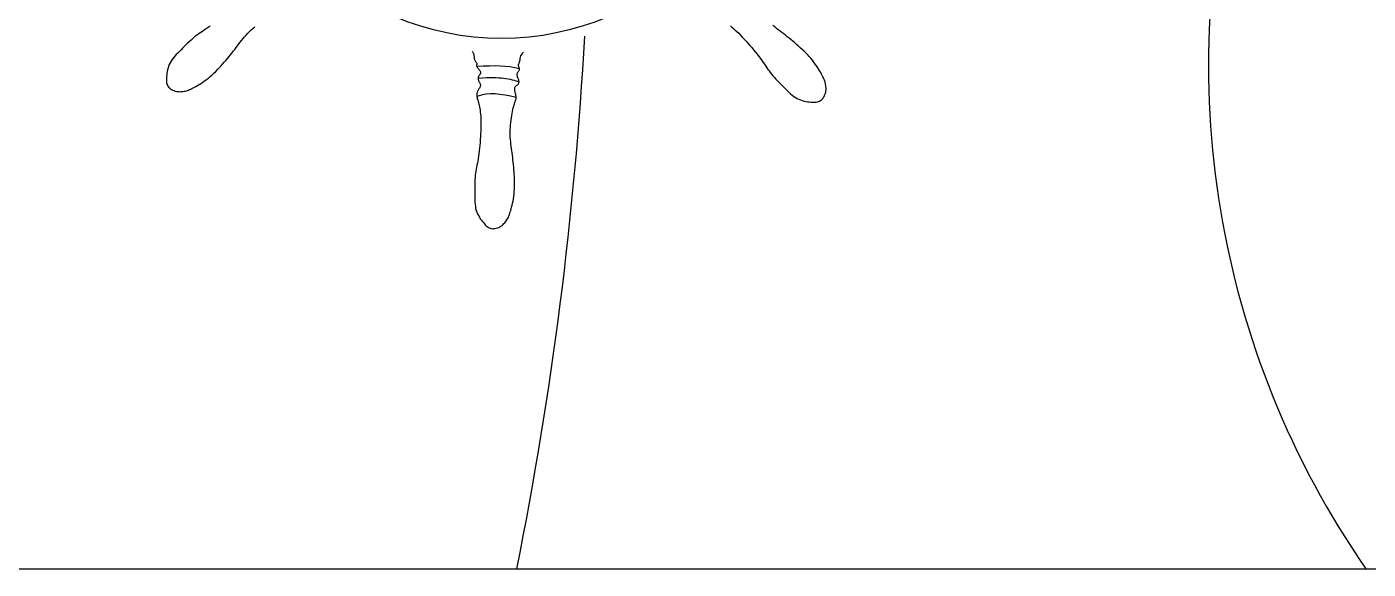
# Model space of a CAD drawing. Header units: inches. Extents: x 7.5 to 50, y 15.4 to 40.2.
# Drawn here: x 9.609 to 9.897, y 21.2339 to 21.3504 of the extents above; entities that cross this region are included whole.
import ezdxf

# ---------------------------------------------------------------- set-up
doc = ezdxf.new("R2010")
doc.units = ezdxf.units.IN
doc.header["$MEASUREMENT"] = 0
doc.layers.add('02', color=2, linetype='Continuous')

msp = doc.modelspace()

# ---------------------------------------------------------------- linework, layer by layer
at = {"layer": '02'}
for points in [[(9.45691, 22.28683), (9.15538, 22.28683), (9.15538, 21.23402), (10.26898, 21.23402), (10.26898, 21.53795)], [(9.64832, 21.35056), (9.64789, 21.35025), (9.64748, 21.34996), (9.64709, 21.34969), (9.64671, 21.34944), (9.64635, 21.3492), (9.64599, 21.34896), (9.64564, 21.34872), (9.64529, 21.34846), (9.64494, 21.34819), (9.64459, 21.34789), (9.64423, 21.34758), (9.64387, 21.34724), (9.64351, 21.3469), (9.64315, 21.34655), (9.64279, 21.34619), (9.64243, 21.34583), (9.64208, 21.34547), (9.64173, 21.34513), (9.64139, 21.34478), (9.64107, 21.34445), (9.64076, 21.34411), (9.64047, 21.34377), (9.6402, 21.34342), (9.63996, 21.34307), (9.63974, 21.34271), (9.63956, 21.34234), (9.63941, 21.34196), (9.63929, 21.34158), (9.63919, 21.3412), (9.63912, 21.34082), (9.63906, 21.34045), (9.63901, 21.34009), (9.63898, 21.33975), (9.63895, 21.33943), (9.63894, 21.33913), (9.63894, 21.33884), (9.63896, 21.33858), (9.639, 21.33833), (9.63906, 21.33809), (9.63915, 21.33787), (9.63928, 21.33766), (9.63943, 21.33746), (9.63962, 21.33728), (9.63983, 21.33711), (9.64007, 21.33697), (9.64032, 21.33683), (9.64058, 21.33672), (9.64085, 21.33663), (9.64113, 21.33656), (9.6414, 21.33651), (9.64168, 21.33649), (9.64195, 21.33648), (9.64221, 21.3365), (9.64248, 21.33653), (9.64273, 21.33657), (9.64298, 21.33662), (9.64323, 21.33669), (9.64347, 21.33676), (9.6437, 21.33684), (9.64394, 21.33693), (9.64418, 21.33704), (9.64443, 21.33716), (9.6447, 21.33729), (9.64498, 21.33745), (9.64529, 21.33762), (9.64562, 21.33782), (9.64598, 21.33804), (9.64636, 21.33827), (9.64675, 21.33853), (9.64715, 21.33881), (9.64756, 21.3391), (9.64796, 21.33942), (9.64837, 21.33975), (9.64877, 21.34009), (9.64916, 21.34046), (9.64954, 21.34083), (9.64992, 21.34122), (9.65028, 21.34161), (9.65065, 21.342), (9.651, 21.34241), (9.65135, 21.34281), (9.65169, 21.34321), (9.65203, 21.34361), (9.65236, 21.344), (9.65268, 21.3444), (9.653, 21.34479), (9.65331, 21.34519), (9.65362, 21.34558), (9.65392, 21.34597), (9.65421, 21.34635), (9.65451, 21.34674), (9.6548, 21.34713), (9.65509, 21.34751), (9.6554, 21.34789), (9.65571, 21.34826), (9.65604, 21.34864), (9.65639, 21.34901), (9.65676, 21.34938), (9.65714, 21.34974), (9.65754, 21.3501), (9.65795, 21.35044)], [(9.76005, 21.3506), (9.76038, 21.35033), (9.76073, 21.35005), (9.76109, 21.34973), (9.76145, 21.34938), (9.76183, 21.34902), (9.76221, 21.34862), (9.7626, 21.34821), (9.763, 21.34778), (9.7634, 21.34734), (9.76381, 21.34688), (9.76422, 21.34641), (9.76462, 21.34594), (9.76503, 21.34546), (9.76542, 21.34499), (9.7658, 21.34452), (9.76616, 21.34405), (9.7665, 21.34361), (9.76682, 21.34318), (9.76711, 21.34277), (9.76737, 21.34237), (9.76763, 21.342), (9.76787, 21.34163), (9.76811, 21.34128), (9.76835, 21.34093), (9.7686, 21.34058), (9.76888, 21.34023), (9.76917, 21.33987), (9.76949, 21.33952), (9.76982, 21.33916), (9.77017, 21.3388), (9.77052, 21.33843), (9.77088, 21.33808), (9.77124, 21.33772), (9.77159, 21.33737), (9.77194, 21.33702), (9.77228, 21.33668), (9.77262, 21.33635), (9.77296, 21.33604), (9.7733, 21.33575), (9.77364, 21.33548), (9.77399, 21.33524), (9.77435, 21.33503), (9.77473, 21.33485), (9.7751, 21.3347), (9.77549, 21.33458), (9.77587, 21.33448), (9.77624, 21.3344), (9.77661, 21.33434), (9.77697, 21.3343), (9.77731, 21.33426), (9.77763, 21.33424), (9.77794, 21.33422), (9.77822, 21.33422), (9.77849, 21.33424), (9.77874, 21.33428), (9.77898, 21.33435), (9.7792, 21.33444), (9.77941, 21.33456), (9.7796, 21.33472), (9.77978, 21.33491), (9.77995, 21.33512), (9.7801, 21.33535), (9.78023, 21.3356), (9.78034, 21.33587), (9.78044, 21.33614), (9.78051, 21.33641), (9.78055, 21.33669), (9.78058, 21.33696), (9.78058, 21.33723), (9.78057, 21.3375), (9.78054, 21.33776), (9.7805, 21.33802), (9.78044, 21.33827), (9.78038, 21.33851), (9.78031, 21.33875), (9.78023, 21.33899), (9.78013, 21.33922), (9.78003, 21.33946), (9.77991, 21.33971), (9.77977, 21.33998), (9.77962, 21.34027), (9.77944, 21.34057), (9.77925, 21.34091), (9.77903, 21.34127), (9.77879, 21.34164), (9.77853, 21.34203), (9.77826, 21.34243), (9.77796, 21.34284), (9.77765, 21.34325), (9.77732, 21.34365), (9.77697, 21.34405), (9.77661, 21.34444), (9.77623, 21.34482), (9.77585, 21.3452), (9.77546, 21.34557), (9.77506, 21.34593), (9.77466, 21.34629), (9.77426, 21.34664), (9.77386, 21.34698), (9.77346, 21.34731), (9.77306, 21.34765), (9.77267, 21.34797), (9.77227, 21.34829), (9.77188, 21.3486), (9.77149, 21.34891), (9.7711, 21.34921), (9.77071, 21.3495), (9.77032, 21.34979), (9.76994, 21.35008), (9.76956, 21.35038), (9.76918, 21.35068)], [(9.7046, 21.34513), (9.70471, 21.34495), (9.70485, 21.34465), (9.70493, 21.34438), (9.70498, 21.34415), (9.705, 21.34393), (9.70501, 21.34374), (9.70503, 21.34356), (9.70508, 21.3434), (9.70514, 21.34326), (9.70522, 21.34312), (9.7053, 21.343), (9.70538, 21.34288), (9.70546, 21.34278), (9.70553, 21.3427), (9.70558, 21.34262), (9.7056, 21.34255), (9.70561, 21.34248), (9.70561, 21.34243), (9.70559, 21.34238), (9.70557, 21.34233), (9.70555, 21.34228), (9.70553, 21.34224), (9.70552, 21.34219), (9.70551, 21.34213), (9.70552, 21.34207), (9.70554, 21.34201), (9.70557, 21.34194), (9.70561, 21.34186), (9.70566, 21.34177), (9.70572, 21.34168), (9.7058, 21.34158), (9.70588, 21.34147), (9.70597, 21.34136), (9.70606, 21.34124), (9.70615, 21.34112), (9.70623, 21.341), (9.7063, 21.34088), (9.70636, 21.34077), (9.70639, 21.34066), (9.7064, 21.34056), (9.70639, 21.34048), (9.70636, 21.34039), (9.70632, 21.34031), (9.70626, 21.34023), (9.70621, 21.34015), (9.70615, 21.34006), (9.70609, 21.33996), (9.70603, 21.33986), (9.70599, 21.33974), (9.70595, 21.33962), (9.70592, 21.3395), (9.7059, 21.33937), (9.7059, 21.33923), (9.70592, 21.3391), (9.70595, 21.33896), (9.70599, 21.33883), (9.70605, 21.33869), (9.70612, 21.33856), (9.70619, 21.33843), (9.70626, 21.33829), (9.70631, 21.33816), (9.70635, 21.33802), (9.70637, 21.33789), (9.70636, 21.33775), (9.70632, 21.33762), (9.70627, 21.33748), (9.70621, 21.33735), (9.70614, 21.33721), (9.70606, 21.33708), (9.70598, 21.33695), (9.7059, 21.33682), (9.70583, 21.33669), (9.70577, 21.33657), (9.70571, 21.33645), (9.70567, 21.33632), (9.70563, 21.33619), (9.70561, 21.33606), (9.7056, 21.33592), (9.7056, 21.33577), (9.70561, 21.33561), (9.70563, 21.33544), (9.70566, 21.33526), (9.7057, 21.33507), (9.70575, 21.33486), (9.7058, 21.33463), (9.70587, 21.33439), (9.70593, 21.33413), (9.706, 21.33385), (9.70608, 21.33355), (9.70615, 21.33322), (9.70622, 21.33288), (9.70629, 21.33251), (9.70635, 21.33211), (9.7064, 21.33169), (9.70644, 21.33124), (9.70647, 21.33077), (9.70649, 21.33026), (9.70649, 21.32974), (9.70649, 21.32919), (9.70647, 21.32862), (9.70645, 21.32804), (9.70642, 21.32744), (9.70638, 21.32683), (9.70634, 21.32621), (9.70629, 21.32559), (9.70624, 21.32496), (9.70618, 21.32435), (9.70612, 21.32375), (9.70605, 21.32317), (9.70597, 21.32261), (9.70589, 21.32208), (9.70581, 21.32159), (9.70572, 21.32112), (9.70563, 21.32068), (9.70554, 21.32025), (9.70546, 21.31983), (9.70538, 21.31941), (9.70532, 21.31898), (9.70526, 21.31854), (9.70522, 21.31808), (9.70519, 21.3176), (9.70517, 21.31711), (9.70516, 21.31662), (9.70515, 21.31611), (9.70515, 21.3156), (9.70515, 21.3151), (9.70516, 21.3146), (9.70516, 21.31411), (9.70516, 21.31363), (9.70517, 21.31315), (9.70519, 21.3127), (9.70522, 21.31225), (9.70528, 21.31181), (9.70535, 21.3114), (9.70546, 21.31099), (9.70559, 21.3106), (9.70575, 21.31023), (9.70594, 21.30987), (9.70614, 21.30953), (9.70635, 21.30921), (9.70657, 21.30891), (9.70679, 21.30862), (9.70701, 21.30836), (9.70722, 21.30811), (9.70742, 21.30789), (9.70762, 21.30769), (9.70782, 21.30751), (9.70803, 21.30736), (9.70824, 21.30724), (9.70847, 21.30715), (9.7087, 21.30709), (9.70895, 21.30706), (9.70921, 21.30707), (9.70948, 21.3071), (9.70975, 21.30716), (9.71002, 21.30724), (9.71029, 21.30735), (9.71054, 21.30748), (9.71079, 21.30762), (9.71101, 21.30778), (9.71122, 21.30796), (9.71142, 21.30815), (9.7116, 21.30834), (9.71176, 21.30855), (9.71192, 21.30876), (9.71206, 21.30898), (9.71218, 21.3092), (9.7123, 21.30941), (9.71241, 21.30964), (9.71251, 21.30987), (9.71261, 21.31012), (9.7127, 21.31038), (9.71279, 21.31066), (9.71288, 21.31097), (9.71298, 21.31131), (9.71307, 21.31169), (9.71317, 21.3121), (9.71327, 21.31253), (9.71337, 21.31299), (9.71345, 21.31347), (9.71353, 21.31396), (9.7136, 21.31447), (9.71365, 21.31499), (9.71369, 21.31552), (9.71371, 21.31605), (9.71371, 21.31659), (9.71371, 21.31713), (9.71369, 21.31766), (9.71367, 21.3182), (9.71363, 21.31874), (9.7136, 21.31927), (9.71356, 21.31979), (9.71351, 21.32031), (9.71347, 21.32083), (9.71341, 21.32134), (9.71336, 21.32184), (9.7133, 21.32234), (9.71324, 21.32283), (9.71318, 21.32332), (9.71311, 21.3238), (9.71305, 21.32428), (9.71298, 21.32476), (9.71292, 21.32524), (9.71287, 21.32572), (9.71282, 21.32621), (9.71279, 21.32671), (9.71277, 21.32722), (9.71277, 21.32774), (9.71279, 21.32827), (9.71282, 21.3288), (9.71286, 21.32933), (9.71291, 21.32986), (9.71297, 21.33037), (9.71304, 21.33087), (9.71311, 21.33135), (9.71319, 21.3318), (9.71327, 21.33223), (9.71335, 21.33263), (9.71343, 21.333), (9.71351, 21.33334), (9.71359, 21.33364), (9.71366, 21.3339), (9.71373, 21.33413), (9.7138, 21.33432), (9.71386, 21.33448), (9.71392, 21.33462), (9.71397, 21.33473), (9.714, 21.33484), (9.71403, 21.33494), (9.71405, 21.33504), (9.71406, 21.33516), (9.71405, 21.33529), (9.71404, 21.33543), (9.71401, 21.33559), (9.71398, 21.33575), (9.71394, 21.33592), (9.7139, 21.3361), (9.71386, 21.33627), (9.71383, 21.33644), (9.71379, 21.3366), (9.71377, 21.33676), (9.71375, 21.3369), (9.71374, 21.33704), (9.71374, 21.33717), (9.71376, 21.3373), (9.71378, 21.33741), (9.71383, 21.33751), (9.71389, 21.3376), (9.71396, 21.33768), (9.71405, 21.33776), (9.71414, 21.33783), (9.71423, 21.3379), (9.71432, 21.33797), (9.7144, 21.33804), (9.71448, 21.33812), (9.71454, 21.3382), (9.71459, 21.33829), (9.71463, 21.33838), (9.71465, 21.33849), (9.71466, 21.3386), (9.71465, 21.33872), (9.71463, 21.33886), (9.7146, 21.339), (9.71455, 21.33915), (9.71449, 21.33931), (9.71442, 21.33948), (9.71436, 21.33965), (9.71431, 21.33982), (9.71427, 21.33998), (9.71424, 21.34013), (9.71425, 21.34028), (9.71428, 21.34041), (9.71433, 21.34054), (9.7144, 21.34065), (9.71448, 21.34076), (9.71456, 21.34087), (9.71464, 21.34097), (9.7147, 21.34108), (9.71474, 21.34119), (9.71475, 21.34131), (9.71474, 21.34143), (9.71472, 21.34155), (9.71468, 21.34167), (9.71464, 21.34179), (9.7146, 21.34191), (9.71457, 21.34202), (9.71455, 21.34212), (9.71455, 21.34221), (9.71457, 21.3423), (9.7146, 21.34239), (9.71464, 21.34249), (9.71468, 21.3426), (9.71473, 21.34273), (9.71478, 21.3429), (9.71483, 21.34309), (9.71487, 21.34333), (9.71491, 21.34359), (9.71498, 21.34389), (9.71508, 21.34419), (9.71523, 21.3445), (9.71544, 21.34481), (9.7156, 21.34498)], [(9.70555, 21.34197), (9.70699, 21.34203), (9.7083, 21.34207), (9.70951, 21.34208), (9.71063, 21.34207), (9.7117, 21.342), (9.71272, 21.34188), (9.71373, 21.34169), (9.71474, 21.34143)], [(9.7059, 21.33937), (9.70685, 21.33945), (9.70769, 21.3395), (9.70845, 21.33953), (9.70913, 21.33954), (9.70974, 21.33952), (9.71031, 21.33949), (9.71084, 21.33944), (9.71134, 21.33938), (9.71183, 21.33931), (9.71231, 21.33924), (9.71277, 21.33915), (9.71321, 21.33906), (9.71362, 21.33896), (9.714, 21.33885), (9.71435, 21.33873), (9.71466, 21.3386)], [(9.71406, 21.33522), (9.71282, 21.33552), (9.71166, 21.33575), (9.71056, 21.33591), (9.70951, 21.336), (9.70851, 21.33601), (9.70753, 21.33592), (9.70658, 21.33573), (9.70563, 21.33544)]]:
    msp.add_lwpolyline(points, dxfattribs=at)
msp.add_circle((9.71089, 21.40618), 0.05827, dxfattribs=at)
for centre, radius, start, end in [((10.05275, 21.3422), 0.19005, 164.1821, 214.6943), ((8.92034, 21.39339), 0.80968, 348.64844, 356.81414)]:
    msp.add_arc(centre, radius, start, end, dxfattribs=at)

doc.saveas('drawing.dxf')
